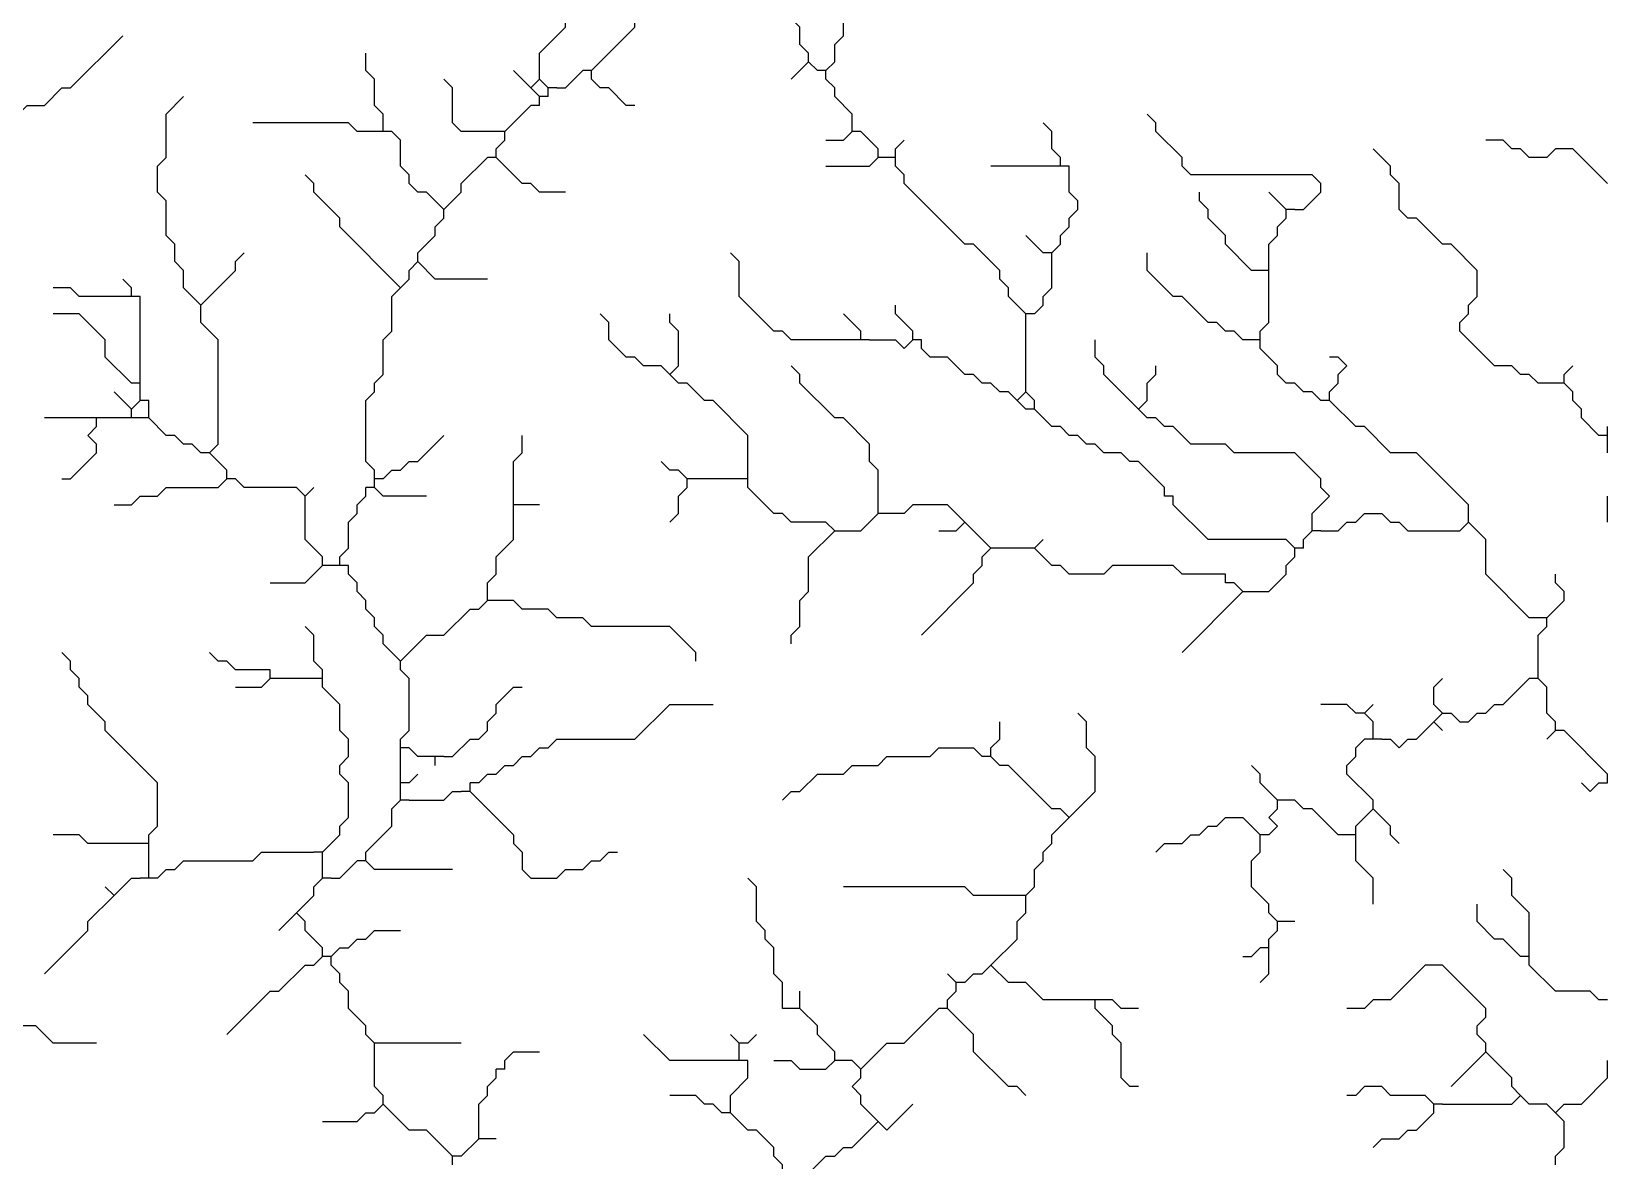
# Model space of a CAD drawing. Header units: inches. Extents: x 450284 to 463844, y 7386033 to 7399827.
# Drawn here: x 458528 to 463844, y 7388684 to 7392491 of the extents above; entities that cross this region are included whole.
import ezdxf

# ---------------------------------------------------------------- set-up
doc = ezdxf.new("R2010")
doc.units = ezdxf.units.IN
doc.header["$MEASUREMENT"] = 0

msp = doc.modelspace()

# ---------------------------------------------------------------- linework, layer by layer
for points in [[(460417.5, 7392359.2), (460563.9, 7392505.6), (460563.9, 7392534.9), (460593.2, 7392564.2), (460593.2, 7392710.6)], [(461149.7, 7392388.5), (461149.7, 7392417.8), (461120.4, 7392447.1), (461120.4, 7392505.6), (461091.1, 7392534.9), (461091.1, 7392652.1)], [(460241.8, 7392329.9), (460241.8, 7392417.8), (460329.6, 7392505.6), (460329.6, 7392564.2)], [(461208.2, 7392359.2), (461237.5, 7392388.5), (461237.5, 7392447.1), (461266.8, 7392476.3), (461266.8, 7392534.9)], [(457898.8, 7391685.6), (457928.1, 7391714.9), (457957.4, 7391714.9), (458074.5, 7391832), (458103.8, 7391832), (458308.8, 7392037), (458338.1, 7392037), (458396.7, 7392095.6), (458426, 7392095.6), (458455.2, 7392124.9), (458455.2, 7392154.2), (458484.5, 7392183.5), (458484.5, 7392212.8), (458513.8, 7392242), (458572.4, 7392242), (458631, 7392300.6), (458660.3, 7392300.6), (458836, 7392476.3)], [(459714.6, 7392183.5), (459714.6, 7392212.8), (459685.3, 7392242), (459685.3, 7392329.9), (459656, 7392359.2), (459656, 7392417.8)], [(461091.1, 7392329.9), (461149.7, 7392388.5)], [(461179, 7392359.2), (461149.7, 7392388.5)], [(460212.5, 7392300.6), (460153.9, 7392359.2)], [(460300.3, 7392300.6), (460329.6, 7392300.6), (460388.2, 7392359.2)], [(460417.5, 7392359.2), (460388.2, 7392359.2)], [(460417.5, 7392329.9), (460417.5, 7392359.2)], [(461208.2, 7392359.2), (461179, 7392359.2)], [(461208.2, 7392329.9), (461208.2, 7392359.2)], [(460095.3, 7392154.2), (459978.2, 7392154.2), (459948.9, 7392183.5), (459948.9, 7392300.6), (459919.6, 7392329.9)], [(460212.5, 7392300.6), (460241.8, 7392329.9)], [(460241.8, 7392271.3), (460212.5, 7392300.6)], [(460271.1, 7392300.6), (460241.8, 7392329.9)], [(460300.3, 7392300.6), (460271.1, 7392300.6)], [(460271.1, 7392271.3), (460271.1, 7392300.6)], [(460563.9, 7392242), (460534.6, 7392242), (460476.1, 7392300.6), (460446.8, 7392300.6), (460417.5, 7392329.9)], [(461296.1, 7392183.5), (461296.1, 7392212.8), (461237.5, 7392271.3), (461237.5, 7392300.6), (461208.2, 7392329.9)], [(459099.6, 7391568.4), (459041, 7391627), (459041, 7391685.6), (459011.7, 7391714.9), (459011.7, 7391773.5), (458982.4, 7391802.7), (458982.4, 7391919.9), (458953.1, 7391949.2), (458953.1, 7392037), (458982.4, 7392066.3), (458982.4, 7392212.8), (459041, 7392271.3)], [(460124.6, 7392154.2), (460212.5, 7392242)], [(460241.8, 7392242), (460212.5, 7392242)], [(460271.1, 7392271.3), (460241.8, 7392271.3)], [(460241.8, 7392242), (460241.8, 7392271.3)], [(459685.3, 7392154.2), (459626.7, 7392154.2), (459597.4, 7392183.5), (459275.3, 7392183.5)], [(459714.6, 7392154.2), (459714.6, 7392183.5)], [(461296.1, 7392154.2), (461296.1, 7392183.5)], [(461999, 7392066.3), (461969.7, 7392095.6), (461969.7, 7392154.2), (461940.4, 7392183.5)], [(462789.8, 7391890.6), (462819, 7391890.6), (462877.6, 7391949.2), (462877.6, 7391978.5), (462848.3, 7392007.8), (462438.3, 7392007.8), (462409, 7392037), (462409, 7392066.3), (462321.2, 7392154.2), (462321.2, 7392183.5), (462291.9, 7392212.8)], [(459714.6, 7392154.2), (459685.3, 7392154.2)], [(459743.9, 7392154.2), (459714.6, 7392154.2)], [(459919.6, 7391890.6), (459861, 7391949.2), (459831.7, 7391949.2), (459802.5, 7391978.5), (459802.5, 7392007.8), (459773.2, 7392037), (459773.2, 7392124.9), (459743.9, 7392154.2)], [(460124.6, 7392154.2), (460095.3, 7392154.2)], [(460095.3, 7392095.6), (460124.6, 7392124.9)], [(460124.6, 7392124.9), (460124.6, 7392154.2)], [(461208.2, 7392124.9), (461266.8, 7392124.9), (461296.1, 7392154.2)], [(461325.4, 7392154.2), (461296.1, 7392154.2)], [(461384, 7392095.6), (461325.4, 7392154.2)], [(461442.5, 7392095.6), (461471.8, 7392124.9)], [(463844.1, 7391978.5), (463726.9, 7392095.6), (463668.4, 7392095.6), (463639.1, 7392066.3), (463580.5, 7392066.3), (463551.2, 7392095.6), (463521.9, 7392095.6), (463492.6, 7392124.9), (463434.1, 7392124.9)], [(459919.6, 7391890.6), (459978.2, 7391949.2), (459978.2, 7391978.5), (460066, 7392066.3)], [(460095.3, 7392066.3), (460066, 7392066.3)], [(460095.3, 7392066.3), (460095.3, 7392095.6)], [(460329.6, 7391949.2), (460241.8, 7391949.2), (460212.5, 7391978.5), (460183.2, 7391978.5), (460095.3, 7392066.3)], [(461208.2, 7392037), (461354.7, 7392037), (461384, 7392066.3)], [(461384, 7392066.3), (461384, 7392095.6)], [(461413.3, 7392066.3), (461384, 7392066.3)], [(461442.5, 7392066.3), (461413.3, 7392066.3)], [(461442.5, 7392066.3), (461442.5, 7392095.6)], [(461442.5, 7392037), (461442.5, 7392066.3)], [(461999, 7392037), (461999, 7392066.3)], [(463668.4, 7391304.9), (463609.8, 7391304.9), (463580.5, 7391334.1), (463551.2, 7391334.1), (463521.9, 7391363.4), (463463.4, 7391363.4), (463346.2, 7391480.6), (463346.2, 7391509.9), (463375.5, 7391539.2), (463375.5, 7391568.4), (463404.8, 7391597.7), (463404.8, 7391685.6), (463316.9, 7391773.5), (463287.6, 7391773.5), (463199.8, 7391861.3), (463170.5, 7391861.3), (463141.2, 7391890.6), (463141.2, 7391978.5), (463111.9, 7392007.8), (463111.9, 7392037), (463053.3, 7392095.6)], [(461881.8, 7391539.2), (461823.3, 7391597.7), (461823.3, 7391627), (461794, 7391656.3), (461794, 7391685.6), (461706.1, 7391773.5), (461676.8, 7391773.5), (461471.8, 7391978.5), (461471.8, 7392007.8), (461442.5, 7392037)], [(461969.7, 7392037), (461764.7, 7392037)], [(461999, 7392037), (461969.7, 7392037)], [(462028.3, 7392037), (461999, 7392037)], [(462028.3, 7392007.8), (462028.3, 7392037)], [(459773.2, 7391627), (459568.2, 7391832), (459568.2, 7391861.3), (459480.3, 7391949.2), (459480.3, 7391978.5), (459451, 7392007.8)], [(461969.7, 7391744.2), (461999, 7391773.5), (461999, 7391802.7), (462028.3, 7391832), (462028.3, 7391861.3), (462057.6, 7391890.6), (462057.6, 7391919.9), (462028.3, 7391949.2), (462028.3, 7392007.8)], [(462672.6, 7391685.6), (462643.3, 7391685.6), (462555.5, 7391773.5), (462555.5, 7391802.7), (462496.9, 7391861.3), (462496.9, 7391890.6), (462467.6, 7391919.9), (462467.6, 7391949.2)], [(462760.5, 7391890.6), (462701.9, 7391949.2)], [(459831.7, 7391714.9), (459831.7, 7391744.2), (459890.3, 7391802.7), (459890.3, 7391832), (459919.6, 7391861.3), (459919.6, 7391890.6)], [(462701.9, 7391714.9), (462701.9, 7391773.5), (462731.2, 7391802.7), (462731.2, 7391832), (462760.5, 7391861.3)], [(462789.8, 7391890.6), (462760.5, 7391890.6)], [(462760.5, 7391861.3), (462760.5, 7391890.6)], [(461940.4, 7391744.2), (461881.8, 7391802.7)], [(459099.6, 7391568.4), (459216.7, 7391685.6), (459216.7, 7391714.9), (459246, 7391744.2)], [(459773.2, 7391627), (459802.5, 7391656.3), (459802.5, 7391685.6), (459831.7, 7391714.9)], [(460066, 7391656.3), (459890.3, 7391656.3), (459831.7, 7391714.9)], [(461296.1, 7391451.3), (461091.1, 7391451.3), (461061.8, 7391480.6), (461032.5, 7391480.6), (460915.4, 7391597.7), (460915.4, 7391714.9), (460886.1, 7391744.2)], [(461911.1, 7391539.2), (461940.4, 7391568.4), (461940.4, 7391597.7), (461969.7, 7391627), (461969.7, 7391714.9)], [(461969.7, 7391744.2), (461940.4, 7391744.2)], [(461969.7, 7391714.9), (461969.7, 7391744.2)], [(462643.3, 7391451.3), (462614, 7391451.3), (462584.7, 7391480.6), (462555.5, 7391480.6), (462526.2, 7391509.9), (462496.9, 7391509.9), (462409, 7391597.7), (462379.7, 7391597.7), (462291.9, 7391685.6), (462291.9, 7391744.2)], [(462701.9, 7391685.6), (462701.9, 7391714.9)], [(458865.3, 7391627), (458836, 7391656.3)], [(462701.9, 7391685.6), (462672.6, 7391685.6)], [(462672.6, 7391480.6), (462701.9, 7391509.9), (462701.9, 7391656.3)], [(462701.9, 7391656.3), (462701.9, 7391685.6)], [(458836, 7391597.7), (458689.5, 7391597.7), (458660.3, 7391627), (458601.7, 7391627)], [(458865.3, 7391597.7), (458836, 7391597.7)], [(458865.3, 7391597.7), (458865.3, 7391627)], [(458894.6, 7391597.7), (458865.3, 7391597.7)], [(458894.6, 7391568.4), (458894.6, 7391597.7)], [(459685.3, 7391012), (459656, 7391041.3), (459656, 7391246.3), (459685.3, 7391275.6), (459685.3, 7391304.9), (459714.6, 7391334.1), (459714.6, 7391451.3), (459743.9, 7391480.6), (459743.9, 7391597.7), (459773.2, 7391627)], [(458865.3, 7391304.9), (458777.4, 7391392.7), (458777.4, 7391451.3), (458689.5, 7391539.2), (458601.7, 7391539.2)], [(458894.6, 7391334.1), (458894.6, 7391568.4)], [(459128.9, 7391070.6), (459158.1, 7391099.8), (459158.1, 7391451.3), (459099.6, 7391509.9), (459099.6, 7391568.4)], [(460681.1, 7391334.1), (460651.8, 7391363.4), (460593.2, 7391363.4), (460563.9, 7391392.7), (460534.6, 7391392.7), (460476.1, 7391451.3), (460476.1, 7391509.9), (460446.8, 7391539.2)], [(460681.1, 7391334.1), (460710.4, 7391363.4), (460710.4, 7391480.6), (460681.1, 7391509.9), (460681.1, 7391539.2)], [(461325.4, 7391480.6), (461266.8, 7391539.2)], [(461501.1, 7391480.6), (461442.5, 7391539.2), (461442.5, 7391568.4)], [(461911.1, 7391539.2), (461881.8, 7391539.2)], [(461881.8, 7391509.9), (461881.8, 7391539.2)], [(461325.4, 7391451.3), (461325.4, 7391480.6)], [(461501.1, 7391451.3), (461501.1, 7391480.6)], [(461881.8, 7391275.6), (461881.8, 7391509.9)], [(462672.6, 7391451.3), (462672.6, 7391480.6)], [(461325.4, 7391451.3), (461296.1, 7391451.3)], [(461354.7, 7391451.3), (461325.4, 7391451.3)], [(461354.7, 7391451.3), (461442.5, 7391451.3), (461471.8, 7391422), (461501.1, 7391451.3)], [(461530.4, 7391451.3), (461501.1, 7391451.3)], [(461530.4, 7391422), (461530.4, 7391451.3)], [(462262.6, 7391217), (462145.4, 7391334.1), (462145.4, 7391363.4), (462116.1, 7391392.7), (462116.1, 7391451.3)], [(462672.6, 7391451.3), (462643.3, 7391451.3)], [(462672.6, 7391422), (462672.6, 7391451.3)], [(461852.6, 7391246.3), (461823.3, 7391275.6), (461794, 7391275.6), (461764.7, 7391304.9), (461735.4, 7391304.9), (461706.1, 7391334.1), (461676.8, 7391334.1), (461618.3, 7391392.7), (461559.7, 7391392.7), (461530.4, 7391422)], [(462877.6, 7391246.3), (462848.3, 7391275.6), (462819, 7391275.6), (462789.8, 7391304.9), (462760.5, 7391304.9), (462731.2, 7391334.1), (462731.2, 7391363.4), (462672.6, 7391422)], [(462906.9, 7391275.6), (462936.2, 7391304.9), (462936.2, 7391334.1), (462965.5, 7391363.4), (462936.2, 7391392.7), (462906.9, 7391392.7)], [(458894.6, 7391304.9), (458894.6, 7391334.1)], [(460944.7, 7391012), (460944.7, 7391129.1), (460827.5, 7391246.3), (460798.2, 7391246.3), (460739.6, 7391304.9), (460710.4, 7391304.9), (460681.1, 7391334.1)], [(461384, 7390894.8), (461384, 7391012), (461354.7, 7391041.3), (461354.7, 7391099.8), (461266.8, 7391187.7), (461237.5, 7391187.7), (461120.4, 7391304.9), (461120.4, 7391334.1), (461091.1, 7391363.4)], [(462262.6, 7391217), (462291.9, 7391246.3), (462291.9, 7391304.9), (462321.2, 7391334.1), (462321.2, 7391363.4)], [(463697.7, 7391334.1), (463726.9, 7391363.4)], [(463697.7, 7391304.9), (463697.7, 7391334.1)], [(458865.3, 7391217), (458806.7, 7391275.6)], [(458894.6, 7391304.9), (458865.3, 7391304.9)], [(458894.6, 7391275.6), (458894.6, 7391304.9)], [(458894.6, 7391246.3), (458894.6, 7391275.6)], [(461852.6, 7391246.3), (461881.8, 7391275.6)], [(461911.1, 7391246.3), (461881.8, 7391275.6)], [(462906.9, 7391246.3), (462906.9, 7391275.6)], [(463697.7, 7391304.9), (463668.4, 7391304.9)], [(463814.8, 7391129.1), (463756.2, 7391187.7), (463756.2, 7391217), (463726.9, 7391246.3), (463726.9, 7391275.6), (463697.7, 7391304.9)], [(458865.3, 7391217), (458894.6, 7391246.3)], [(458865.3, 7391187.7), (458865.3, 7391217)], [(458923.8, 7391246.3), (458894.6, 7391246.3)], [(458923.8, 7391217), (458923.8, 7391246.3)], [(458923.8, 7391187.7), (458923.8, 7391217)], [(461881.8, 7391217), (461852.6, 7391246.3)], [(461911.1, 7391217), (461881.8, 7391217)], [(461911.1, 7391217), (461911.1, 7391246.3)], [(462350.4, 7390953.4), (462262.6, 7391041.3), (462233.3, 7391041.3), (462204, 7391070.6), (462145.4, 7391070.6), (462116.1, 7391099.8), (462086.9, 7391099.8), (462057.6, 7391129.1), (462028.3, 7391129.1), (461999, 7391158.4), (461969.7, 7391158.4), (461911.1, 7391217)], [(462848.3, 7390836.3), (462848.3, 7390865.6), (462906.9, 7390924.1), (462877.6, 7390953.4), (462877.6, 7390982.7), (462789.8, 7391070.6), (462584.7, 7391070.6), (462555.5, 7391099.8), (462438.3, 7391099.8), (462379.7, 7391158.4), (462350.4, 7391158.4), (462321.2, 7391187.7), (462291.9, 7391187.7), (462262.6, 7391217)], [(462906.9, 7391246.3), (462877.6, 7391246.3)], [(463375.5, 7390836.3), (463375.5, 7390894.8), (463199.8, 7391070.6), (463111.9, 7391070.6), (463024, 7391158.4), (462994.8, 7391158.4), (462906.9, 7391246.3)], [(458718.8, 7391187.7), (458572.4, 7391187.7)], [(458748.1, 7391187.7), (458718.8, 7391187.7)], [(458777.4, 7391187.7), (458748.1, 7391187.7)], [(458748.1, 7391158.4), (458748.1, 7391187.7)], [(458836, 7391187.7), (458777.4, 7391187.7)], [(458865.3, 7391187.7), (458836, 7391187.7)], [(458894.6, 7391187.7), (458865.3, 7391187.7)], [(458923.8, 7391187.7), (458894.6, 7391187.7)], [(459128.9, 7391070.6), (459099.6, 7391070.6), (459070.3, 7391099.8), (459041, 7391099.8), (459011.7, 7391129.1), (458982.4, 7391129.1), (458923.8, 7391187.7)], [(458631, 7390982.7), (458660.3, 7390982.7), (458748.1, 7391070.6), (458748.1, 7391099.8), (458718.8, 7391129.1), (458748.1, 7391158.4)], [(459714.6, 7390982.7), (459743.9, 7391012), (459773.2, 7391012), (459802.5, 7391041.3), (459831.7, 7391041.3), (459919.6, 7391129.1)], [(460153.9, 7390924.1), (460153.9, 7391041.3), (460183.2, 7391070.6), (460183.2, 7391129.1)], [(463844.1, 7391129.1), (463814.8, 7391129.1)], [(463844.1, 7391129.1), (463844.1, 7391158.4)], [(463844.1, 7391099.8), (463844.1, 7391129.1)], [(459187.4, 7391012), (459128.9, 7391070.6)], [(463844.1, 7391070.6), (463844.1, 7391099.8)], [(459187.4, 7390982.7), (459187.4, 7391012)], [(459685.3, 7390982.7), (459685.3, 7391012)], [(460739.6, 7390982.7), (460710.4, 7391012), (460681.1, 7391012), (460651.8, 7391041.3)], [(460944.7, 7390982.7), (460944.7, 7391012)], [(458806.7, 7390894.8), (458865.3, 7390894.8), (458894.6, 7390924.1), (458953.1, 7390924.1), (458982.4, 7390953.4), (459158.1, 7390953.4), (459187.4, 7390982.7)], [(459216.7, 7390982.7), (459187.4, 7390982.7)], [(459451, 7390924.1), (459421.7, 7390953.4), (459246, 7390953.4), (459216.7, 7390982.7)], [(459451, 7390924.1), (459480.3, 7390953.4)], [(459685.3, 7390953.4), (459656, 7390953.4)], [(459656, 7390924.1), (459656, 7390953.4)], [(459714.6, 7390982.7), (459685.3, 7390982.7)], [(459685.3, 7390953.4), (459685.3, 7390982.7)], [(459861, 7390924.1), (459714.6, 7390924.1), (459685.3, 7390953.4)], [(460681.1, 7390836.3), (460710.4, 7390865.6), (460710.4, 7390924.1), (460739.6, 7390953.4)], [(460768.9, 7390982.7), (460739.6, 7390982.7)], [(460739.6, 7390953.4), (460739.6, 7390982.7)], [(460915.4, 7390982.7), (460768.9, 7390982.7)], [(460944.7, 7390982.7), (460915.4, 7390982.7)], [(460944.7, 7390953.4), (460944.7, 7390982.7)], [(461237.5, 7390807), (461208.2, 7390836.3), (461091.1, 7390836.3), (461061.8, 7390865.6), (461032.5, 7390865.6), (460944.7, 7390953.4)], [(462350.4, 7390924.1), (462350.4, 7390953.4)], [(459509.6, 7390719.1), (459451, 7390777.7), (459451, 7390924.1)], [(459568.2, 7390719.1), (459597.4, 7390748.4), (459597.4, 7390836.3), (459626.7, 7390865.6), (459626.7, 7390894.8), (459656, 7390924.1)], [(460153.9, 7390894.8), (460153.9, 7390924.1)], [(462379.7, 7390924.1), (462350.4, 7390924.1)], [(462379.7, 7390894.8), (462379.7, 7390924.1)], [(463844.1, 7390836.3), (463844.1, 7390924.1)], [(460066, 7390602), (460066, 7390631.3), (460095.3, 7390660.5), (460095.3, 7390719.1), (460153.9, 7390777.7), (460153.9, 7390865.6)], [(460183.2, 7390894.8), (460153.9, 7390894.8)], [(460153.9, 7390865.6), (460153.9, 7390894.8)], [(460241.8, 7390894.8), (460183.2, 7390894.8)], [(461237.5, 7390807), (461325.4, 7390807), (461384, 7390865.6)], [(461384, 7390865.6), (461384, 7390894.8)], [(461413.3, 7390865.6), (461384, 7390865.6)], [(461676.8, 7390836.3), (461618.3, 7390894.8), (461501.1, 7390894.8), (461471.8, 7390865.6), (461413.3, 7390865.6)], [(462789.8, 7390748.4), (462760.5, 7390777.7), (462496.9, 7390777.7), (462379.7, 7390894.8)], [(462877.6, 7390807), (462936.2, 7390807), (462965.5, 7390836.3), (462994.8, 7390836.3), (463024, 7390865.6), (463082.6, 7390865.6), (463111.9, 7390836.3), (463141.2, 7390836.3), (463170.5, 7390807), (463346.2, 7390807), (463375.5, 7390836.3)], [(461091.1, 7390426.2), (461091.1, 7390455.5), (461120.4, 7390484.8), (461120.4, 7390572.7), (461149.7, 7390602), (461149.7, 7390719.1), (461237.5, 7390807)], [(461589, 7390807), (461647.6, 7390807), (461676.8, 7390836.3)], [(461764.7, 7390748.4), (461676.8, 7390836.3)], [(462819, 7390777.7), (462848.3, 7390807)], [(462848.3, 7390807), (462848.3, 7390836.3)], [(462877.6, 7390807), (462848.3, 7390807)], [(463609.8, 7390514.1), (463580.5, 7390514.1), (463434.1, 7390660.5), (463434.1, 7390777.7), (463375.5, 7390836.3)], [(461530.4, 7390455.5), (461706.1, 7390631.3), (461706.1, 7390660.5), (461735.4, 7390689.8), (461735.4, 7390719.1), (461764.7, 7390748.4)], [(461911.1, 7390748.4), (461764.7, 7390748.4)], [(461911.1, 7390748.4), (461940.4, 7390777.7)], [(462526.2, 7390660.5), (462409, 7390660.5), (462379.7, 7390689.8), (462174.7, 7390689.8), (462145.4, 7390660.5), (462028.3, 7390660.5), (461999, 7390689.8), (461969.7, 7390689.8), (461911.1, 7390748.4)], [(462819, 7390748.4), (462789.8, 7390748.4)], [(462789.8, 7390719.1), (462789.8, 7390748.4)], [(462819, 7390748.4), (462819, 7390777.7)], [(459333.9, 7390631.3), (459451, 7390631.3), (459509.6, 7390689.8)], [(459509.6, 7390689.8), (459509.6, 7390719.1)], [(459538.9, 7390689.8), (459509.6, 7390689.8)], [(459568.2, 7390689.8), (459538.9, 7390689.8)], [(459568.2, 7390689.8), (459568.2, 7390719.1)], [(459597.4, 7390689.8), (459568.2, 7390689.8)], [(459597.4, 7390660.5), (459597.4, 7390689.8)], [(462614, 7390602), (462701.9, 7390602), (462760.5, 7390660.5), (462760.5, 7390689.8), (462789.8, 7390719.1)], [(459773.2, 7390367.7), (459714.6, 7390426.2), (459714.6, 7390455.5), (459685.3, 7390484.8), (459685.3, 7390514.1), (459656, 7390543.4), (459656, 7390572.7), (459626.7, 7390602), (459626.7, 7390631.3), (459597.4, 7390660.5)], [(462555.5, 7390660.5), (462526.2, 7390660.5)], [(462555.5, 7390631.3), (462555.5, 7390660.5)], [(462584.7, 7390631.3), (462555.5, 7390631.3)], [(462614, 7390602), (462584.7, 7390631.3)], [(463639.1, 7390514.1), (463697.7, 7390572.7), (463697.7, 7390602), (463668.4, 7390631.3), (463668.4, 7390660.5)], [(460066, 7390572.7), (460066, 7390602)], [(462409, 7390397), (462614, 7390602)], [(459773.2, 7390367.7), (459861, 7390455.5), (459919.6, 7390455.5), (460007.5, 7390543.4), (460036.8, 7390543.4), (460066, 7390572.7)], [(460095.3, 7390572.7), (460066, 7390572.7)], [(460768.9, 7390367.7), (460768.9, 7390397), (460681.1, 7390484.8), (460417.5, 7390484.8), (460388.2, 7390514.1), (460300.3, 7390514.1), (460271.1, 7390543.4), (460183.2, 7390543.4), (460153.9, 7390572.7), (460095.3, 7390572.7)], [(459509.6, 7390338.4), (459480.3, 7390367.7), (459480.3, 7390455.5), (459451, 7390484.8)], [(463639.1, 7390514.1), (463609.8, 7390514.1)], [(463609.8, 7390338.4), (463609.8, 7390455.5), (463639.1, 7390484.8)], [(463639.1, 7390484.8), (463639.1, 7390514.1)], [(458923.8, 7389781.9), (458953.1, 7389811.2), (458953.1, 7389957.6), (458777.4, 7390133.4), (458777.4, 7390162.7), (458718.8, 7390221.2), (458718.8, 7390250.5), (458689.5, 7390279.8), (458689.5, 7390309.1), (458660.3, 7390338.4), (458660.3, 7390367.7), (458631, 7390397)], [(459304.6, 7390338.4), (459216.7, 7390338.4), (459187.4, 7390367.7), (459158.1, 7390367.7), (459128.9, 7390397)], [(459773.2, 7390104.1), (459802.5, 7390133.4), (459802.5, 7390309.1), (459773.2, 7390338.4), (459773.2, 7390367.7)], [(459333.9, 7390338.4), (459304.6, 7390338.4)], [(459333.9, 7390309.1), (459333.9, 7390338.4)], [(459509.6, 7390309.1), (459509.6, 7390338.4)], [(463609.8, 7390309.1), (463609.8, 7390338.4)], [(459216.7, 7390279.8), (459304.6, 7390279.8), (459333.9, 7390309.1)], [(459363.2, 7390309.1), (459333.9, 7390309.1)], [(459480.3, 7390309.1), (459363.2, 7390309.1)], [(459509.6, 7390309.1), (459480.3, 7390309.1)], [(459509.6, 7390279.8), (459509.6, 7390309.1)], [(459509.6, 7389723.4), (459568.2, 7389781.9), (459568.2, 7389811.2), (459597.4, 7389840.5), (459597.4, 7389957.6), (459568.2, 7389986.9), (459568.2, 7390016.2), (459597.4, 7390045.5), (459597.4, 7390104.1), (459568.2, 7390133.4), (459568.2, 7390221.2), (459509.6, 7390279.8)], [(459919.6, 7390045.5), (459948.9, 7390045.5), (460007.5, 7390104.1), (460036.8, 7390104.1), (460066, 7390133.4), (460066, 7390162.7), (460095.3, 7390191.9), (460095.3, 7390221.2), (460153.9, 7390279.8), (460183.2, 7390279.8)], [(463287.6, 7390191.9), (463258.3, 7390221.2), (463258.3, 7390279.8), (463287.6, 7390309.1)], [(463287.6, 7390191.9), (463316.9, 7390191.9), (463346.2, 7390162.7), (463375.5, 7390162.7), (463404.8, 7390191.9), (463434.1, 7390191.9), (463463.4, 7390221.2), (463492.6, 7390221.2), (463580.5, 7390309.1)], [(463609.8, 7390309.1), (463580.5, 7390309.1)], [(463668.4, 7390162.7), (463639.1, 7390191.9), (463639.1, 7390279.8), (463609.8, 7390309.1)], [(460036.8, 7389957.6), (460066, 7389986.9), (460095.3, 7389986.9), (460124.6, 7390016.2), (460153.9, 7390016.2), (460183.2, 7390045.5), (460212.5, 7390045.5), (460241.8, 7390074.8), (460271.1, 7390074.8), (460300.3, 7390104.1), (460563.9, 7390104.1), (460681.1, 7390221.2), (460827.5, 7390221.2)], [(463024, 7390191.9), (462994.8, 7390191.9), (462965.5, 7390221.2), (462877.6, 7390221.2)], [(463024, 7390191.9), (463053.3, 7390221.2)], [(461764.7, 7390074.8), (461794, 7390104.1), (461794, 7390162.7)], [(462028.3, 7389840.5), (462116.1, 7389928.4), (462116.1, 7390045.5), (462086.9, 7390074.8), (462086.9, 7390162.7), (462057.6, 7390191.9)], [(463053.3, 7390133.4), (463053.3, 7390162.7), (463024, 7390191.9)], [(463082.6, 7390104.1), (463111.9, 7390104.1), (463141.2, 7390074.8), (463170.5, 7390104.1), (463199.8, 7390104.1), (463258.3, 7390162.7)], [(463258.3, 7390162.7), (463287.6, 7390191.9)], [(463287.6, 7390133.4), (463258.3, 7390162.7)], [(463668.4, 7390133.4), (463668.4, 7390162.7)], [(459773.2, 7390074.8), (459773.2, 7390104.1)], [(463053.3, 7389869.8), (463053.3, 7389899.1), (462965.5, 7389986.9), (462965.5, 7390016.2), (462994.8, 7390045.5), (462994.8, 7390074.8), (463024, 7390104.1)], [(463053.3, 7390104.1), (463024, 7390104.1)], [(463053.3, 7390104.1), (463053.3, 7390133.4)], [(463082.6, 7390104.1), (463053.3, 7390104.1)], [(463639.1, 7390104.1), (463668.4, 7390133.4)], [(463697.7, 7390133.4), (463668.4, 7390133.4)], [(463844.1, 7389986.9), (463697.7, 7390133.4)], [(459802.5, 7390074.8), (459773.2, 7390074.8)], [(459773.2, 7390045.5), (459773.2, 7390074.8)], [(459773.2, 7389986.9), (459773.2, 7390045.5)], [(459861, 7390045.5), (459831.7, 7390045.5), (459802.5, 7390074.8)], [(459890.3, 7390045.5), (459861, 7390045.5)], [(459919.6, 7390045.5), (459890.3, 7390045.5)], [(459890.3, 7390016.2), (459890.3, 7390045.5)], [(461061.8, 7389899.1), (461091.1, 7389928.4), (461120.4, 7389928.4), (461179, 7389986.9), (461266.8, 7389986.9), (461296.1, 7390016.2), (461384, 7390016.2), (461413.3, 7390045.5), (461559.7, 7390045.5), (461589, 7390074.8), (461706.1, 7390074.8), (461735.4, 7390045.5)], [(461764.7, 7390045.5), (461735.4, 7390045.5)], [(461764.7, 7390045.5), (461764.7, 7390074.8)], [(462028.3, 7389840.5), (461999, 7389869.8), (461969.7, 7389869.8), (461823.3, 7390016.2), (461794, 7390016.2), (461764.7, 7390045.5)], [(462731.2, 7389899.1), (462672.6, 7389957.6), (462672.6, 7389986.9), (462643.3, 7390016.2)], [(459773.2, 7389957.6), (459773.2, 7389986.9)], [(459802.5, 7389957.6), (459773.2, 7389957.6)], [(459773.2, 7389928.4), (459773.2, 7389957.6)], [(459802.5, 7389957.6), (459831.7, 7389986.9)], [(460036.8, 7389957.6), (460007.5, 7389957.6)], [(460007.5, 7389928.4), (460007.5, 7389957.6)], [(463756.2, 7389957.6), (463785.5, 7389928.4), (463814.8, 7389957.6)], [(463814.8, 7389957.6), (463844.1, 7389957.6), (463844.1, 7389986.9)], [(459656, 7389723.4), (459743.9, 7389811.2), (459743.9, 7389869.8), (459773.2, 7389899.1)], [(459773.2, 7389899.1), (459773.2, 7389928.4)], [(459802.5, 7389899.1), (459773.2, 7389899.1)], [(459802.5, 7389899.1), (459919.6, 7389899.1), (459948.9, 7389928.4), (459978.2, 7389928.4)], [(460007.5, 7389928.4), (459978.2, 7389928.4)], [(460007.5, 7389928.4), (460153.9, 7389781.9), (460153.9, 7389752.6), (460183.2, 7389723.4), (460183.2, 7389664.8), (460212.5, 7389635.5), (460300.3, 7389635.5), (460329.6, 7389664.8), (460388.2, 7389664.8), (460417.5, 7389694.1), (460446.8, 7389694.1), (460476.1, 7389723.4), (460505.4, 7389723.4)], [(462760.5, 7389899.1), (462731.2, 7389899.1)], [(462731.2, 7389869.8), (462731.2, 7389899.1)], [(462965.5, 7389781.9), (462936.2, 7389781.9), (462848.3, 7389869.8), (462819, 7389869.8), (462789.8, 7389899.1), (462760.5, 7389899.1)], [(461881.8, 7389576.9), (461911.1, 7389606.2), (461911.1, 7389664.8), (461940.4, 7389694.1), (461940.4, 7389723.4), (461969.7, 7389752.6), (461969.7, 7389781.9), (462028.3, 7389840.5)], [(462321.2, 7389723.4), (462350.4, 7389752.6), (462409, 7389752.6), (462438.3, 7389781.9), (462467.6, 7389781.9), (462496.9, 7389811.2), (462526.2, 7389811.2), (462555.5, 7389840.5), (462614, 7389840.5), (462672.6, 7389781.9)], [(462701.9, 7389781.9), (462731.2, 7389811.2), (462701.9, 7389840.5), (462731.2, 7389869.8)], [(462994.8, 7389811.2), (463053.3, 7389869.8)], [(463141.2, 7389752.6), (463111.9, 7389781.9), (463111.9, 7389811.2), (463053.3, 7389869.8)], [(458894.6, 7389752.6), (458718.8, 7389752.6), (458689.5, 7389781.9), (458601.7, 7389781.9)], [(458923.8, 7389752.6), (458923.8, 7389781.9)], [(462701.9, 7389781.9), (462672.6, 7389781.9)], [(462672.6, 7389752.6), (462672.6, 7389781.9)], [(462994.8, 7389781.9), (462965.5, 7389781.9)], [(462994.8, 7389781.9), (462994.8, 7389811.2)], [(462994.8, 7389752.6), (462994.8, 7389781.9)], [(458923.8, 7389752.6), (458894.6, 7389752.6)], [(458923.8, 7389723.4), (458923.8, 7389752.6)], [(462731.2, 7389489.1), (462701.9, 7389518.3), (462701.9, 7389547.6), (462643.3, 7389606.2), (462643.3, 7389694.1), (462672.6, 7389723.4), (462672.6, 7389752.6)], [(463053.3, 7389547.6), (463053.3, 7389635.5), (462994.8, 7389694.1), (462994.8, 7389752.6)], [(458923.8, 7389664.8), (458923.8, 7389723.4)], [(458953.1, 7389635.5), (458982.4, 7389664.8), (459011.7, 7389664.8), (459041, 7389694.1), (459275.3, 7389694.1), (459304.6, 7389723.4), (459480.3, 7389723.4)], [(459509.6, 7389723.4), (459480.3, 7389723.4)], [(459509.6, 7389694.1), (459509.6, 7389723.4)], [(459509.6, 7389664.8), (459509.6, 7389694.1)], [(459538.9, 7389635.5), (459568.2, 7389635.5), (459626.7, 7389694.1)], [(459656, 7389694.1), (459626.7, 7389694.1)], [(459656, 7389694.1), (459656, 7389723.4)], [(459948.9, 7389664.8), (459685.3, 7389664.8), (459656, 7389694.1)], [(458806.7, 7389576.9), (458865.3, 7389635.5), (458894.6, 7389635.5)], [(458923.8, 7389635.5), (458894.6, 7389635.5)], [(458923.8, 7389635.5), (458923.8, 7389664.8)], [(458953.1, 7389635.5), (458923.8, 7389635.5)], [(459421.7, 7389518.3), (459480.3, 7389576.9), (459480.3, 7389606.2), (459509.6, 7389635.5)], [(459509.6, 7389635.5), (459509.6, 7389664.8)], [(459538.9, 7389635.5), (459509.6, 7389635.5)], [(461061.8, 7389225.5), (461061.8, 7389284), (461032.5, 7389313.3), (461032.5, 7389401.2), (461003.2, 7389430.5), (461003.2, 7389459.8), (460973.9, 7389489.1), (460973.9, 7389606.2), (460944.7, 7389635.5)], [(463580.5, 7389401.2), (463580.5, 7389518.3), (463521.9, 7389576.9), (463521.9, 7389635.5), (463492.6, 7389664.8)], [(458572.4, 7389313.3), (458718.8, 7389459.8), (458718.8, 7389489.1), (458806.7, 7389576.9)], [(458806.7, 7389576.9), (458777.4, 7389606.2)], [(461852.6, 7389576.9), (461706.1, 7389576.9), (461676.8, 7389606.2), (461266.8, 7389606.2)], [(461881.8, 7389576.9), (461852.6, 7389576.9)], [(461881.8, 7389547.6), (461881.8, 7389576.9)], [(459363.2, 7389459.8), (459421.7, 7389518.3)], [(459509.6, 7389401.2), (459451, 7389459.8), (459451, 7389489.1), (459421.7, 7389518.3)], [(461764.7, 7389342.6), (461852.6, 7389430.5), (461852.6, 7389489.1), (461881.8, 7389518.3), (461881.8, 7389547.6)], [(463551.2, 7389371.9), (463492.6, 7389430.5), (463463.4, 7389430.5), (463404.8, 7389489.1), (463404.8, 7389547.6)], [(462760.5, 7389489.1), (462731.2, 7389489.1)], [(462731.2, 7389459.8), (462731.2, 7389489.1)], [(462789.8, 7389489.1), (462760.5, 7389489.1)], [(459538.9, 7389371.9), (459568.2, 7389401.2), (459597.4, 7389401.2), (459626.7, 7389430.5), (459656, 7389430.5), (459685.3, 7389459.8), (459773.2, 7389459.8)], [(462701.9, 7389430.5), (462731.2, 7389459.8)], [(462701.9, 7389401.2), (462701.9, 7389430.5)], [(459187.4, 7389108.3), (459333.9, 7389254.8), (459363.2, 7389254.8), (459451, 7389342.6), (459480.3, 7389342.6), (459509.6, 7389371.9)], [(459509.6, 7389371.9), (459509.6, 7389401.2)], [(459538.9, 7389371.9), (459509.6, 7389371.9)], [(459538.9, 7389342.6), (459538.9, 7389371.9)], [(462614, 7389371.9), (462643.3, 7389371.9), (462672.6, 7389401.2)], [(462701.9, 7389401.2), (462672.6, 7389401.2)], [(462672.6, 7389284), (462701.9, 7389313.3), (462701.9, 7389371.9)], [(462701.9, 7389371.9), (462701.9, 7389401.2)], [(463580.5, 7389371.9), (463551.2, 7389371.9)], [(463580.5, 7389371.9), (463580.5, 7389401.2)], [(463580.5, 7389342.6), (463580.5, 7389371.9)], [(459685.3, 7389079), (459656, 7389108.3), (459656, 7389137.6), (459597.4, 7389196.2), (459597.4, 7389254.8), (459568.2, 7389284), (459568.2, 7389313.3), (459538.9, 7389342.6)], [(461647.6, 7389284), (461618.3, 7389313.3)], [(461676.8, 7389284), (461706.1, 7389313.3), (461735.4, 7389313.3), (461764.7, 7389342.6)], [(462086.9, 7389225.5), (461940.4, 7389225.5), (461881.8, 7389284), (461823.3, 7389284), (461764.7, 7389342.6)], [(463434.1, 7389049.7), (463434.1, 7389079), (463404.8, 7389108.3), (463404.8, 7389137.6), (463434.1, 7389166.9), (463434.1, 7389196.2), (463287.6, 7389342.6), (463229.1, 7389342.6), (463111.9, 7389225.5), (463053.3, 7389225.5), (463024, 7389196.2), (462965.5, 7389196.2)], [(463844.1, 7389225.5), (463814.8, 7389225.5), (463785.5, 7389254.8), (463668.4, 7389254.8), (463580.5, 7389342.6)], [(461120.4, 7389225.5), (461120.4, 7389254.8)], [(461618.3, 7389225.5), (461647.6, 7389254.8)], [(461676.8, 7389284), (461647.6, 7389284)], [(461647.6, 7389254.8), (461647.6, 7389284)], [(461091.1, 7389196.2), (461061.8, 7389196.2), (461061.8, 7389225.5)], [(461120.4, 7389196.2), (461091.1, 7389196.2)], [(461120.4, 7389196.2), (461120.4, 7389225.5)], [(461237.5, 7389049.7), (461179, 7389108.3), (461179, 7389137.6), (461120.4, 7389196.2)], [(461325.4, 7388991.2), (461413.3, 7389079), (461471.8, 7389079), (461589, 7389196.2)], [(461618.3, 7389196.2), (461589, 7389196.2)], [(461618.3, 7389196.2), (461618.3, 7389225.5)], [(461881.8, 7388903.3), (461852.6, 7388932.6), (461823.3, 7388932.6), (461706.1, 7389049.7), (461706.1, 7389108.3), (461618.3, 7389196.2)], [(462116.1, 7389225.5), (462086.9, 7389225.5)], [(462145.4, 7389225.5), (462116.1, 7389225.5)], [(462116.1, 7389196.2), (462116.1, 7389225.5)], [(462262.6, 7388932.6), (462233.3, 7388932.6), (462204, 7388961.9), (462204, 7389079), (462174.7, 7389108.3), (462174.7, 7389137.6), (462116.1, 7389196.2)], [(462262.6, 7389196.2), (462204, 7389196.2), (462174.7, 7389225.5), (462145.4, 7389225.5)], [(458748.1, 7389079), (458601.7, 7389079), (458543.1, 7389137.6), (458396.7, 7389137.6), (458367.4, 7389166.9), (458338.1, 7389166.9)], [(460886.1, 7389020.5), (460681.1, 7389020.5), (460593.2, 7389108.3)], [(460915.4, 7389079), (460886.1, 7389108.3)], [(460944.7, 7389079), (460973.9, 7389108.3)], [(459714.6, 7389079), (459685.3, 7389079)], [(459685.3, 7389049.7), (459685.3, 7389079)], [(459714.6, 7388874), (459714.6, 7388903.3), (459685.3, 7388932.6), (459685.3, 7389049.7)], [(459978.2, 7389079), (459714.6, 7389079)], [(460124.6, 7389020.5), (460153.9, 7389049.7), (460241.8, 7389049.7)], [(460944.7, 7389079), (460915.4, 7389079)], [(460915.4, 7389049.7), (460915.4, 7389079)], [(460915.4, 7389020.5), (460915.4, 7389049.7)], [(461237.5, 7389020.5), (461237.5, 7389049.7)], [(463316.9, 7388932.6), (463434.1, 7389049.7)], [(463551.2, 7388903.3), (463521.9, 7388932.6), (463521.9, 7388961.9), (463434.1, 7389049.7)], [(460124.6, 7388991.2), (460095.3, 7388991.2)], [(460095.3, 7388961.9), (460095.3, 7388991.2)], [(460124.6, 7388991.2), (460124.6, 7389020.5)], [(460915.4, 7389020.5), (460886.1, 7389020.5)], [(460886.1, 7388874), (460886.1, 7388903.3), (460944.7, 7388961.9), (460944.7, 7388991.2)], [(460944.7, 7389020.5), (460915.4, 7389020.5)], [(460944.7, 7388991.2), (460944.7, 7389020.5)], [(461032.5, 7389020.5), (461091.1, 7389020.5), (461120.4, 7388991.2), (461208.2, 7388991.2), (461237.5, 7389020.5)], [(461266.8, 7389020.5), (461237.5, 7389020.5)], [(461325.4, 7388991.2), (461296.1, 7389020.5), (461266.8, 7389020.5)], [(461384, 7388815.4), (461325.4, 7388874), (461325.4, 7388903.3), (461296.1, 7388932.6), (461325.4, 7388961.9), (461325.4, 7388991.2)], [(463668.4, 7388844.7), (463697.7, 7388874), (463756.2, 7388874), (463844.1, 7388961.9), (463844.1, 7389020.5)], [(460036.8, 7388786.2), (460036.8, 7388874), (460066, 7388903.3), (460066, 7388932.6), (460095.3, 7388961.9)], [(463258.3, 7388874), (463229.1, 7388903.3), (463111.9, 7388903.3), (463082.6, 7388932.6), (463024, 7388932.6), (462994.8, 7388903.3), (462965.5, 7388903.3)], [(460856.8, 7388844.7), (460827.5, 7388874), (460798.2, 7388874), (460768.9, 7388903.3), (460681.1, 7388903.3)], [(463287.6, 7388874), (463521.9, 7388874), (463551.2, 7388903.3)], [(463668.4, 7388844.7), (463639.1, 7388874), (463580.5, 7388874), (463551.2, 7388903.3)], [(459509.6, 7388815.4), (459626.7, 7388815.4), (459656, 7388844.7), (459685.3, 7388844.7), (459714.6, 7388874)], [(459948.9, 7388698.3), (459861, 7388786.2), (459802.5, 7388786.2), (459714.6, 7388874)], [(460886.1, 7388844.7), (460856.8, 7388844.7)], [(460886.1, 7388844.7), (460886.1, 7388874)], [(461091.1, 7388610.4), (461061.8, 7388639.7), (461061.8, 7388669), (461032.5, 7388698.3), (461032.5, 7388727.6), (460973.9, 7388786.2), (460944.7, 7388786.2), (460886.1, 7388844.7)], [(461384, 7388815.4), (461413.3, 7388786.2), (461501.1, 7388874)], [(463053.3, 7388727.6), (463082.6, 7388756.9), (463141.2, 7388756.9), (463170.5, 7388786.2), (463199.8, 7388786.2), (463258.3, 7388844.7)], [(463287.6, 7388874), (463258.3, 7388874)], [(463258.3, 7388844.7), (463258.3, 7388874)], [(463668.4, 7388698.3), (463697.7, 7388727.6), (463697.7, 7388815.4), (463668.4, 7388844.7)], [(460036.8, 7388756.9), (460036.8, 7388786.2)], [(461091.1, 7388610.4), (461120.4, 7388610.4), (461208.2, 7388698.3), (461237.5, 7388698.3), (461266.8, 7388727.6), (461296.1, 7388727.6), (461384, 7388815.4)], [(459978.2, 7388698.3), (460036.8, 7388756.9)], [(460066, 7388756.9), (460036.8, 7388756.9)], [(460095.3, 7388756.9), (460066, 7388756.9)], [(459978.2, 7388698.3), (459948.9, 7388698.3)], [(459948.9, 7388669), (459948.9, 7388698.3)], [(463668.4, 7388669), (463668.4, 7388698.3)]]:
    msp.add_lwpolyline(points)

doc.saveas('drawing.dxf')
